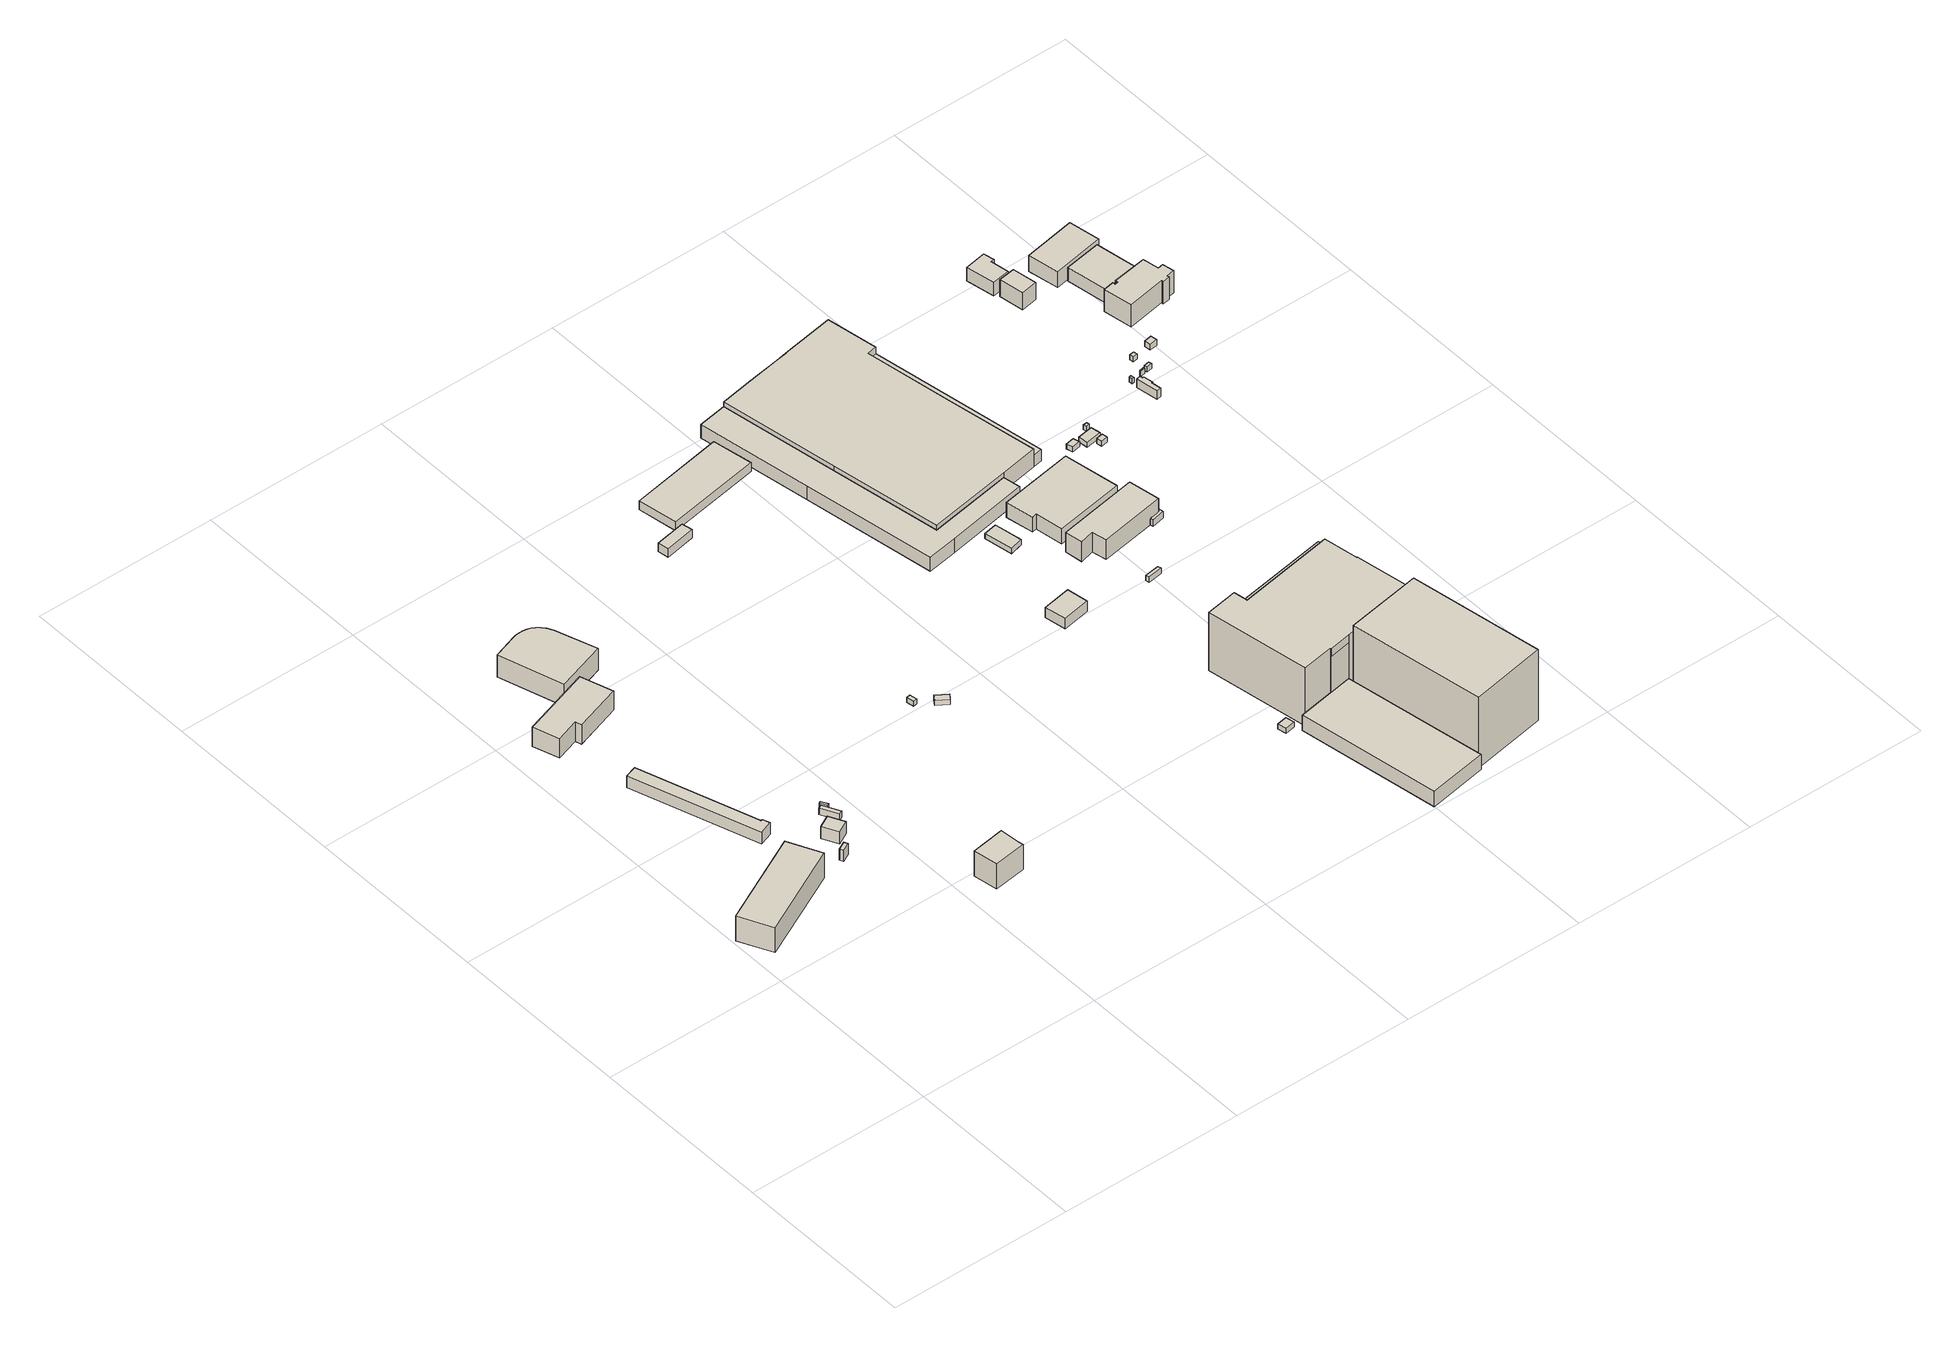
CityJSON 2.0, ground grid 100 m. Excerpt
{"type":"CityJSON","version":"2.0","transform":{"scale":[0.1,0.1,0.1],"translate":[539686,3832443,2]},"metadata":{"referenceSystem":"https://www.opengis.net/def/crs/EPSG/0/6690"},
"CityObjects":{
"building1":{"type":"Building","attributes":{"class":"3002","measuredHeight":15.2,"BuildingDetailAttribute.specifiedBuildingCoverageRate":0.6,"BuildingDetailAttribute.surveyYear":2017,"BuildingTsunamiRiskAttribute.description":"1","BuildingTsunamiRiskAttribute.rank":"1","BuildingTsunamiRiskAttribute.depth":0.43,"BuildingHighTideRiskAttribute.description":"1","BuildingHighTideRiskAttribute.rank":"2","BuildingHighTideRiskAttribute.depth":0.968,"BuildingIDAttribute.prefecture":"27","BuildingIDAttribute.city":"27125"},"geometry":[{"type":"Solid","lod":"1","boundaries":[[[[0,1,2,3]],[[2,4,5,3]],[[1,6,4,2]],[[0,7,6,1]],[[3,5,7,0]],[[4,6,7,5]]]]}]},
"building2":{"type":"Building","attributes":{"class":"3003","measuredHeight":7.1,"BuildingDetailAttribute.specifiedBuildingCoverageRate":0.6,"BuildingDetailAttribute.surveyYear":2017,"BuildingHighTideRiskAttribute.description":"1","BuildingHighTideRiskAttribute.rank":"1","BuildingHighTideRiskAttribute.depth":0.041,"BuildingIDAttribute.prefecture":"27","BuildingIDAttribute.city":"27125"},"geometry":[{"type":"Solid","lod":"1","boundaries":[[[[8,9,10,11,12,13]],[[12,14,15,13]],[[11,16,14,12]],[[10,17,16,11]],[[9,18,17,10]],[[8,19,18,9]],[[13,15,19,8]],[[14,16,17,18,19,15]]]]}]},
"building3":{"type":"Building","attributes":{"class":"3001","measuredHeight":6.8,"BuildingDetailAttribute.specifiedBuildingCoverageRate":0.6,"BuildingDetailAttribute.surveyYear":2017,"BuildingTsunamiRiskAttribute.description":"1","BuildingTsunamiRiskAttribute.rank":"1","BuildingTsunamiRiskAttribute.depth":0.11,"BuildingHighTideRiskAttribute.description":"1","BuildingHighTideRiskAttribute.rank":"3","BuildingHighTideRiskAttribute.depth":3.13,"BuildingIDAttribute.prefecture":"27","BuildingIDAttribute.city":"27125"},"geometry":[{"type":"Solid","lod":"1","boundaries":[[[[20,21,22,23]],[[22,24,25,23]],[[21,26,24,22]],[[20,27,26,21]],[[23,25,27,20]],[[24,26,27,25]]]]}]},
"building4":{"type":"Building","attributes":{"class":"3002","measuredHeight":11.8,"BuildingDetailAttribute.specifiedBuildingCoverageRate":0.6,"BuildingDetailAttribute.surveyYear":2017,"BuildingHighTideRiskAttribute.description":"1","BuildingHighTideRiskAttribute.rank":"2","BuildingHighTideRiskAttribute.depth":2.06,"BuildingIDAttribute.prefecture":"27","BuildingIDAttribute.city":"27125"},"geometry":[{"type":"Solid","lod":"1","boundaries":[[[[28,29,30,31,32,33]],[[32,34,35,33]],[[31,36,34,32]],[[30,37,36,31]],[[29,38,37,30]],[[28,39,38,29]],[[33,35,39,28]],[[34,36,37,38,39,35]]]]}]},
"building5":{"type":"Building","attributes":{"class":"3001","measuredHeight":7.2,"BuildingDetailAttribute.specifiedBuildingCoverageRate":0.6,"BuildingDetailAttribute.surveyYear":2017,"BuildingHighTideRiskAttribute.description":"1","BuildingHighTideRiskAttribute.rank":"2","BuildingHighTideRiskAttribute.depth":2.71,"BuildingIDAttribute.prefecture":"27","BuildingIDAttribute.city":"27125"},"geometry":[{"type":"Solid","lod":"1","boundaries":[[[[40,41,42,43]],[[42,44,45,43]],[[41,46,44,42]],[[40,47,46,41]],[[43,45,47,40]],[[44,46,47,45]]]]}]},
"building6":{"type":"Building","attributes":{"class":"3003","measuredHeight":4,"BuildingDetailAttribute.specifiedBuildingCoverageRate":0.6,"BuildingDetailAttribute.surveyYear":2017,"BuildingTsunamiRiskAttribute.description":"1","BuildingTsunamiRiskAttribute.rank":"1","BuildingTsunamiRiskAttribute.depth":0.02,"BuildingHighTideRiskAttribute.description":"1","BuildingHighTideRiskAttribute.rank":"3","BuildingHighTideRiskAttribute.depth":3.02,"BuildingIDAttribute.prefecture":"27","BuildingIDAttribute.city":"27125"},"geometry":[{"type":"Solid","lod":"1","boundaries":[[[[48,49,50,51]],[[50,52,53,51]],[[49,54,52,50]],[[48,55,54,49]],[[51,53,55,48]],[[52,54,55,53]]]]}]},
"building7":{"type":"Building","attributes":{"class":"3003","BuildingDetailAttribute.specifiedBuildingCoverageRate":0.6,"BuildingDetailAttribute.surveyYear":2017,"BuildingTsunamiRiskAttribute.description":"1","BuildingTsunamiRiskAttribute.rank":"1","BuildingTsunamiRiskAttribute.depth":0.13,"BuildingHighTideRiskAttribute.description":"1","BuildingHighTideRiskAttribute.rank":"3","BuildingHighTideRiskAttribute.depth":3.15,"BuildingIDAttribute.prefecture":"27","BuildingIDAttribute.city":"27125"},"geometry":[{"type":"Solid","lod":"1","boundaries":[[[[56,57,58,59]],[[58,60,61,59]],[[57,62,60,58]],[[56,63,62,57]],[[59,61,63,56]],[[60,62,63,61]]]]}]},
"building8":{"type":"Building","attributes":{"計測周辺長":122.21,"1/2500図郭":75,"区名":"住之江区","町丁目名称":"南港東８丁目","街区番号":2,"class":"3002","usage":"441","measuredHeight":13.4,"storeysAboveGround":3,"BuildingDetailAttribute.buildingRoofEdgeArea":965.69,"BuildingDetailAttribute.buildingStructureType":"603","BuildingDetailAttribute.buildingStructureOrgType":"3","BuildingDetailAttribute.detailedUsage":"1520","BuildingDetailAttribute.specifiedBuildingCoverageRate":0.6,"BuildingDetailAttribute.surveyYear":2017,"BuildingTsunamiRiskAttribute.description":"1","BuildingTsunamiRiskAttribute.rank":"1","BuildingTsunamiRiskAttribute.depth":0.31,"BuildingHighTideRiskAttribute.description":"1","BuildingHighTideRiskAttribute.rank":"2","BuildingHighTideRiskAttribute.depth":2.85,"BuildingIDAttribute.prefecture":"27","BuildingIDAttribute.city":"27125"},"geometry":[{"type":"Solid","lod":"1","boundaries":[[[[64,65,66,67,68,69,70,71,72,73,74,75,76]],[[75,77,78,76]],[[74,79,77,75]],[[73,80,79,74]],[[72,81,80,73]],[[71,82,81,72]],[[70,83,82,71]],[[69,84,83,70]],[[68,85,84,69]],[[67,86,85,68]],[[66,87,86,67]],[[65,88,87,66]],[[64,89,88,65]],[[76,78,89,64]],[[77,79,80,81,82,83,84,85,86,87,88,89,78]]]]}]},
"building9":{"type":"Building","attributes":{"class":"3003","measuredHeight":15.3,"BuildingDetailAttribute.specifiedBuildingCoverageRate":0.6,"BuildingDetailAttribute.surveyYear":2017,"BuildingHighTideRiskAttribute.description":"1","BuildingHighTideRiskAttribute.rank":"2","BuildingHighTideRiskAttribute.depth":2.6,"BuildingIDAttribute.prefecture":"27","BuildingIDAttribute.city":"27125"},"geometry":[{"type":"Solid","lod":"1","boundaries":[[[[90,91,92,93,94]],[[93,95,96,94]],[[92,97,95,93]],[[91,98,97,92]],[[90,99,98,91]],[[94,96,99,90]],[[95,97,98,99,96]]]]}]},
"building10":{"type":"Building","attributes":{"class":"3001","measuredHeight":3.2,"BuildingDetailAttribute.specifiedBuildingCoverageRate":0.6,"BuildingDetailAttribute.surveyYear":2017,"BuildingHighTideRiskAttribute.description":"1","BuildingHighTideRiskAttribute.rank":"2","BuildingHighTideRiskAttribute.depth":2.79,"BuildingIDAttribute.prefecture":"27","BuildingIDAttribute.city":"27125"},"geometry":[{"type":"Solid","lod":"1","boundaries":[[[[100,101,102,103,104,105]],[[104,106,107,105]],[[103,108,106,104]],[[102,109,108,103]],[[101,110,109,102]],[[100,111,110,101]],[[105,107,111,100]],[[106,108,109,110,111,107]]]]}]},
"building11":{"type":"Building","attributes":{"class":"3001","BuildingDetailAttribute.specifiedBuildingCoverageRate":0.6,"BuildingDetailAttribute.surveyYear":2017,"BuildingTsunamiRiskAttribute.description":"1","BuildingTsunamiRiskAttribute.rank":"1","BuildingTsunamiRiskAttribute.depth":0.47,"BuildingHighTideRiskAttribute.description":"1","BuildingHighTideRiskAttribute.rank":"3","BuildingHighTideRiskAttribute.depth":3.49,"BuildingIDAttribute.prefecture":"27","BuildingIDAttribute.city":"27125"},"geometry":[{"type":"Solid","lod":"1","boundaries":[[[[112,113,114,115]],[[114,116,117,115]],[[113,118,116,114]],[[112,119,118,113]],[[115,117,119,112]],[[116,118,119,117]]]]}]},
"building12":{"type":"Building","attributes":{"class":"3001","BuildingDetailAttribute.specifiedBuildingCoverageRate":0.6,"BuildingDetailAttribute.surveyYear":2017,"BuildingTsunamiRiskAttribute.description":"1","BuildingTsunamiRiskAttribute.rank":"1","BuildingTsunamiRiskAttribute.depth":0.38,"BuildingHighTideRiskAttribute.description":"1","BuildingHighTideRiskAttribute.rank":"3","BuildingHighTideRiskAttribute.depth":3.39,"BuildingIDAttribute.prefecture":"27","BuildingIDAttribute.city":"27125"},"geometry":[{"type":"Solid","lod":"1","boundaries":[[[[120,121,122,123]],[[122,124,125,123]],[[121,126,124,122]],[[120,127,126,121]],[[123,125,127,120]],[[124,126,127,125]]]]}]},
"building13":{"type":"Building","attributes":{"計測周辺長":45.42,"1/2500図郭":75,"区名":"住之江区","町丁目名称":"南港東７丁目","街区番号":1,"class":"3003","usage":"431","measuredHeight":5.1,"storeysAboveGround":1,"BuildingDetailAttribute.buildingRoofEdgeArea":99.81,"BuildingDetailAttribute.buildingStructureType":"610","BuildingDetailAttribute.buildingStructureOrgType":"2","BuildingDetailAttribute.detailedUsage":"1720","BuildingDetailAttribute.specifiedBuildingCoverageRate":0.6,"BuildingDetailAttribute.surveyYear":2017,"BuildingTsunamiRiskAttribute.description":"1","BuildingTsunamiRiskAttribute.rank":"1","BuildingTsunamiRiskAttribute.depth":0.28,"BuildingHighTideRiskAttribute.description":"1","BuildingHighTideRiskAttribute.rank":"3","BuildingHighTideRiskAttribute.depth":3.31,"BuildingIDAttribute.prefecture":"27","BuildingIDAttribute.city":"27125"},"geometry":[{"type":"Solid","lod":"1","boundaries":[[[[128,129,130,131]],[[130,132,133,131]],[[129,134,132,130]],[[128,135,134,129]],[[131,133,135,128]],[[132,134,135,133]]]]}]},
"building14":{"type":"Building","attributes":{"計測周辺長":147.39,"1/2500図郭":75,"区名":"住之江区","町丁目名称":"南港東７丁目","街区番号":1,"class":"3002","usage":"452","measuredHeight":5.4,"storeysAboveGround":1,"BuildingDetailAttribute.buildingRoofEdgeArea":1130.74,"BuildingDetailAttribute.buildingStructureType":"610","BuildingDetailAttribute.buildingStructureOrgType":"2","BuildingDetailAttribute.detailedUsage":"1610","BuildingDetailAttribute.specifiedBuildingCoverageRate":0.6,"BuildingDetailAttribute.surveyYear":2017,"BuildingTsunamiRiskAttribute.description":"1","BuildingTsunamiRiskAttribute.rank":"1","BuildingTsunamiRiskAttribute.depth":0.12,"BuildingHighTideRiskAttribute.description":"1","BuildingHighTideRiskAttribute.rank":"3","BuildingHighTideRiskAttribute.depth":3.14,"BuildingIDAttribute.prefecture":"27","BuildingIDAttribute.city":"27125"},"geometry":[{"type":"Solid","lod":"1","boundaries":[[[[136,137,138,139]],[[138,140,141,139]],[[137,142,140,138]],[[136,143,142,137]],[[139,141,143,136]],[[140,142,143,141]]]]}]},
"building15":{"type":"Building","attributes":{"class":"3001","BuildingDetailAttribute.specifiedBuildingCoverageRate":0.6,"BuildingDetailAttribute.surveyYear":2017,"BuildingTsunamiRiskAttribute.description":"1","BuildingTsunamiRiskAttribute.rank":"2","BuildingTsunamiRiskAttribute.depth":0.69,"BuildingHighTideRiskAttribute.description":"1","BuildingHighTideRiskAttribute.rank":"3","BuildingHighTideRiskAttribute.depth":3.62,"BuildingIDAttribute.prefecture":"27","BuildingIDAttribute.city":"27125"},"geometry":[{"type":"Solid","lod":"1","boundaries":[[[[144,145,146,147]],[[146,148,149,147]],[[145,150,148,146]],[[144,151,150,145]],[[147,149,151,144]],[[148,150,151,149]]]]}]},
"building16":{"type":"Building","attributes":{"計測周辺長":53.97,"1/2500図郭":75,"区名":"住之江区","町丁目名称":"南港東７丁目","街区番号":1,"class":"3001","usage":"401","measuredHeight":6.3,"storeysAboveGround":2,"BuildingDetailAttribute.buildingRoofEdgeArea":178.62,"BuildingDetailAttribute.buildingStructureType":"610","BuildingDetailAttribute.buildingStructureOrgType":"2","BuildingDetailAttribute.detailedUsage":"1310","BuildingDetailAttribute.specifiedBuildingCoverageRate":0.6,"BuildingDetailAttribute.surveyYear":2017,"BuildingTsunamiRiskAttribute.description":"1","BuildingTsunamiRiskAttribute.rank":"2","BuildingTsunamiRiskAttribute.depth":0.64,"BuildingHighTideRiskAttribute.description":"1","BuildingHighTideRiskAttribute.rank":"3","BuildingHighTideRiskAttribute.depth":3.64,"BuildingIDAttribute.prefecture":"27","BuildingIDAttribute.city":"27125"},"geometry":[{"type":"Solid","lod":"1","boundaries":[[[[152,153,154,155]],[[154,156,157,155]],[[153,158,156,154]],[[152,159,158,153]],[[155,157,159,152]],[[156,158,159,157]]]]}]},
"building17":{"type":"Building","attributes":{"計測周辺長":221.08,"1/2500図郭":75,"区名":"住之江区","町丁目名称":"南港東７丁目","街区番号":2,"class":"3003","usage":"431","measuredHeight":9.2,"storeysAboveGround":2,"BuildingDetailAttribute.buildingRoofEdgeArea":2529.53,"BuildingDetailAttribute.buildingStructureType":"610","BuildingDetailAttribute.buildingStructureOrgType":"2","BuildingDetailAttribute.detailedUsage":"1720","BuildingDetailAttribute.specifiedBuildingCoverageRate":0.6,"BuildingDetailAttribute.surveyYear":2017,"BuildingTsunamiRiskAttribute.description":"1","BuildingTsunamiRiskAttribute.rank":"2","BuildingTsunamiRiskAttribute.depth":0.89,"BuildingHighTideRiskAttribute.description":"1","BuildingHighTideRiskAttribute.rank":"3","BuildingHighTideRiskAttribute.depth":3.76,"BuildingIDAttribute.prefecture":"27","BuildingIDAttribute.city":"27125"},"geometry":[{"type":"Solid","lod":"1","boundaries":[[[[160,161,162,163,164,165,166,167]],[[166,168,169,167]],[[165,170,168,166]],[[164,171,170,165]],[[163,172,171,164]],[[162,173,172,163]],[[161,174,173,162]],[[160,175,174,161]],[[167,169,175,160]],[[168,170,171,172,173,174,175,169]]]]}]},
"building18":{"type":"Building","attributes":{"class":"3003","measuredHeight":30.5,"BuildingDetailAttribute.specifiedBuildingCoverageRate":0.6,"BuildingDetailAttribute.surveyYear":2017,"BuildingTsunamiRiskAttribute.description":"1","BuildingTsunamiRiskAttribute.rank":"2","BuildingTsunamiRiskAttribute.depth":0.58,"BuildingHighTideRiskAttribute.description":"1","BuildingHighTideRiskAttribute.rank":"3","BuildingHighTideRiskAttribute.depth":3.49,"BuildingIDAttribute.prefecture":"27","BuildingIDAttribute.city":"27125"},"geometry":[{"type":"MultiSurface","lod":"1","boundaries":[[[176,177,178,179]]]}]},
"building19":{"type":"Building","attributes":{"計測周辺長":45.72,"1/2500図郭":75,"区名":"住之江区","町丁目名称":"南港東７丁目","街区番号":1,"class":"3001","usage":"421","measuredHeight":3.2,"storeysAboveGround":1,"BuildingDetailAttribute.buildingRoofEdgeArea":114.31,"BuildingDetailAttribute.buildingStructureType":"610","BuildingDetailAttribute.buildingStructureOrgType":"2","BuildingDetailAttribute.detailedUsage":"1810","BuildingDetailAttribute.specifiedBuildingCoverageRate":0.6,"BuildingDetailAttribute.surveyYear":2017,"BuildingTsunamiRiskAttribute.description":"1","BuildingTsunamiRiskAttribute.rank":"2","BuildingTsunamiRiskAttribute.depth":0.71,"BuildingHighTideRiskAttribute.description":"1","BuildingHighTideRiskAttribute.rank":"3","BuildingHighTideRiskAttribute.depth":3.7,"BuildingIDAttribute.prefecture":"27","BuildingIDAttribute.city":"27125"},"geometry":[{"type":"Solid","lod":"1","boundaries":[[[[180,181,182,183]],[[182,184,185,183]],[[181,186,184,182]],[[180,187,186,181]],[[183,185,187,180]],[[184,186,187,185]]]]}]},
"building20":{"type":"Building","attributes":{"計測周辺長":395.89,"1/2500図郭":75,"区名":"住之江区","町丁目名称":"南港東７丁目","街区番号":1,"class":"3003","usage":"431","measuredHeight":8.3,"storeysAboveGround":2,"BuildingDetailAttribute.buildingRoofEdgeArea":2580.25,"BuildingDetailAttribute.buildingStructureType":"610","BuildingDetailAttribute.buildingStructureOrgType":"2","BuildingDetailAttribute.detailedUsage":"1720","BuildingDetailAttribute.specifiedBuildingCoverageRate":0.6,"BuildingDetailAttribute.surveyYear":2017,"BuildingTsunamiRiskAttribute.description":"1","BuildingTsunamiRiskAttribute.rank":"2","BuildingTsunamiRiskAttribute.depth":0.78,"BuildingHighTideRiskAttribute.description":"1","BuildingHighTideRiskAttribute.rank":"3","BuildingHighTideRiskAttribute.depth":3.78,"BuildingIDAttribute.prefecture":"27","BuildingIDAttribute.city":"27125"},"geometry":[{"type":"Solid","lod":"1","boundaries":[[[[188,189,190,191,192,193,194,195,196]],[[195,197,198,196]],[[194,199,197,195]],[[193,200,199,194]],[[192,201,200,193]],[[191,202,201,192]],[[190,203,202,191]],[[189,204,203,190]],[[188,205,204,189]],[[196,198,205,188]],[[197,199,200,201,202,203,204,205,198]]]]}]},
"building21":{"type":"Building","attributes":{"計測周辺長":258.18,"1/2500図郭":75,"区名":"住之江区","町丁目名称":"南港東７丁目","街区番号":2,"class":"3002","usage":"431","measuredHeight":35.5,"storeysAboveGround":6,"BuildingDetailAttribute.buildingRoofEdgeArea":3678.04,"BuildingDetailAttribute.buildingStructureType":"603","BuildingDetailAttribute.buildingStructureOrgType":"3","BuildingDetailAttribute.detailedUsage":"1720","BuildingDetailAttribute.specifiedBuildingCoverageRate":0.6,"BuildingDetailAttribute.surveyYear":2017,"BuildingTsunamiRiskAttribute.description":"1","BuildingTsunamiRiskAttribute.rank":"2","BuildingTsunamiRiskAttribute.depth":0.98,"BuildingHighTideRiskAttribute.description":"1","BuildingHighTideRiskAttribute.rank":"3","BuildingHighTideRiskAttribute.depth":3.92,"BuildingIDAttribute.prefecture":"27","BuildingIDAttribute.city":"27125"},"geometry":[{"type":"Solid","lod":"1","boundaries":[[[[206,207,208,209,210,211,212,213,214,215,216,217,218]],[[217,219,220,218]],[[216,221,219,217]],[[215,222,221,216]],[[214,223,222,215]],[[213,224,223,214]],[[212,225,224,213]],[[211,226,225,212]],[[210,227,226,211]],[[209,228,227,210]],[[208,229,228,209]],[[207,230,229,208]],[[206,231,230,207]],[[218,220,231,206]],[[219,221,222,223,224,225,226,227,228,229,230,231,220]]]]}]},
"building22":{"type":"Building","attributes":{"計測周辺長":230.7,"1/2500図郭":75,"区名":"住之江区","町丁目名称":"南港東７丁目","街区番号":2,"class":"3002","usage":"431","measuredHeight":43,"storeysAboveGround":6,"BuildingDetailAttribute.buildingRoofEdgeArea":3065.72,"BuildingDetailAttribute.buildingStructureType":"603","BuildingDetailAttribute.buildingStructureOrgType":"3","BuildingDetailAttribute.detailedUsage":"1720","BuildingDetailAttribute.specifiedBuildingCoverageRate":0.6,"BuildingDetailAttribute.surveyYear":2017,"BuildingTsunamiRiskAttribute.description":"1","BuildingTsunamiRiskAttribute.rank":"2","BuildingTsunamiRiskAttribute.depth":0.98,"BuildingHighTideRiskAttribute.description":"1","BuildingHighTideRiskAttribute.rank":"3","BuildingHighTideRiskAttribute.depth":3.8,"BuildingIDAttribute.prefecture":"27","BuildingIDAttribute.city":"27125"},"geometry":[{"type":"Solid","lod":"1","boundaries":[[[[232,233,234,235]],[[234,236,237,235]],[[233,238,236,234]],[[232,239,238,233]],[[235,237,239,232]],[[236,238,239,237]]]]}]},
"building23":{"type":"Building","attributes":{"class":"3003","measuredHeight":3.3,"BuildingDetailAttribute.specifiedBuildingCoverageRate":0.6,"BuildingDetailAttribute.surveyYear":2017,"BuildingTsunamiRiskAttribute.description":"1","BuildingTsunamiRiskAttribute.rank":"2","BuildingTsunamiRiskAttribute.depth":0.89,"BuildingHighTideRiskAttribute.description":"1","BuildingHighTideRiskAttribute.rank":"3","BuildingHighTideRiskAttribute.depth":3.87,"BuildingIDAttribute.prefecture":"27","BuildingIDAttribute.city":"27125"},"geometry":[{"type":"Solid","lod":"1","boundaries":[[[[240,241,242,243]],[[242,244,245,243]],[[241,246,244,242]],[[240,247,246,241]],[[243,245,247,240]],[[244,246,247,245]]]]}]},
"building24":{"type":"Building","attributes":{"class":"3002","measuredHeight":33.2,"BuildingDetailAttribute.specifiedBuildingCoverageRate":0.6,"BuildingDetailAttribute.surveyYear":2017,"BuildingTsunamiRiskAttribute.description":"1","BuildingTsunamiRiskAttribute.rank":"2","BuildingTsunamiRiskAttribute.depth":0.75,"BuildingHighTideRiskAttribute.description":"1","BuildingHighTideRiskAttribute.rank":"3","BuildingHighTideRiskAttribute.depth":3.66,"BuildingIDAttribute.prefecture":"27","BuildingIDAttribute.city":"27125"},"geometry":[{"type":"Solid","lod":"1","boundaries":[[[[217,216,248,218]],[[248,249,250,218]],[[216,251,249,248]],[[217,252,251,216]],[[218,250,252,217]],[[249,251,252,250]]]]}]},
"building25":{"type":"Building","attributes":{"計測周辺長":396.88,"1/2500図郭":75,"区名":"住之江区","町丁目名称":"南港東７丁目","街区番号":1,"class":"3001","usage":"431","measuredHeight":11,"storeysAboveGround":3,"BuildingDetailAttribute.buildingRoofEdgeArea":8604.28,"BuildingDetailAttribute.buildingStructureType":"610","BuildingDetailAttribute.buildingStructureOrgType":"2","BuildingDetailAttribute.detailedUsage":"1720","BuildingDetailAttribute.specifiedBuildingCoverageRate":0.6,"BuildingDetailAttribute.surveyYear":2017,"BuildingTsunamiRiskAttribute.description":"1","BuildingTsunamiRiskAttribute.rank":"2","BuildingTsunamiRiskAttribute.depth":0.67,"BuildingHighTideRiskAttribute.description":"1","BuildingHighTideRiskAttribute.rank":"3","BuildingHighTideRiskAttribute.depth":3.72,"BuildingIDAttribute.prefecture":"27","BuildingIDAttribute.city":"27125"},"geometry":[{"type":"Solid","lod":"1","boundaries":[[[[253,254,255,256,257,258,259,260,261,262,263,264,265]],[[264,266,267,265]],[[263,268,266,264]],[[262,269,268,263]],[[261,270,269,262]],[[260,271,270,261]],[[259,272,271,260]],[[258,273,272,259]],[[257,274,273,258]],[[256,275,274,257]],[[255,276,275,256]],[[254,277,276,255]],[[253,278,277,254]],[[265,267,278,253]],[[266,268,269,270,271,272,273,274,275,276,277,278,267]]]]}]},
"building26":{"type":"Building","attributes":{"name":"大阪税関南港出張所","計測周辺長":123.46,"1/2500図郭":75,"区名":"住之江区","町丁目名称":"南港東７丁目","街区番号":1,"class":"3002","usage":"421","measuredHeight":12,"storeysAboveGround":3,"BuildingDetailAttribute.buildingRoofEdgeArea":699.94,"BuildingDetailAttribute.buildingStructureType":"610","BuildingDetailAttribute.buildingStructureOrgType":"2","BuildingDetailAttribute.detailedUsage":"1810","BuildingDetailAttribute.specifiedBuildingCoverageRate":0.6,"BuildingDetailAttribute.surveyYear":2017,"BuildingTsunamiRiskAttribute.description":"1","BuildingTsunamiRiskAttribute.rank":"1","BuildingTsunamiRiskAttribute.depth":0.06,"BuildingHighTideRiskAttribute.description":"1","BuildingHighTideRiskAttribute.rank":"3","BuildingHighTideRiskAttribute.depth":3.05,"BuildingIDAttribute.prefecture":"27","BuildingIDAttribute.city":"27125"},"geometry":[{"type":"Solid","lod":"1","boundaries":[[[[279,280,281,282,283,284]],[[283,285,286,284]],[[282,287,285,283]],[[281,288,287,282]],[[280,289,288,281]],[[279,290,289,280]],[[284,286,290,279]],[[285,287,288,289,290,286]]]]}]},
"building27":{"type":"Building","attributes":{"計測周辺長":142.5,"1/2500図郭":75,"区名":"住之江区","町丁目名称":"南港東７丁目","街区番号":1,"class":"3001","usage":"421","measuredHeight":9.2,"storeysAboveGround":2,"BuildingDetailAttribute.buildingRoofEdgeArea":1200.66,"BuildingDetailAttribute.buildingStructureType":"610","BuildingDetailAttribute.buildingStructureOrgType":"2","BuildingDetailAttribute.detailedUsage":"1810","BuildingDetailAttribute.specifiedBuildingCoverageRate":0.6,"BuildingDetailAttribute.surveyYear":2017,"BuildingTsunamiRiskAttribute.description":"1","BuildingTsunamiRiskAttribute.rank":"1","BuildingTsunamiRiskAttribute.depth":0.41,"BuildingHighTideRiskAttribute.description":"1","BuildingHighTideRiskAttribute.rank":"3","BuildingHighTideRiskAttribute.depth":3.46,"BuildingIDAttribute.prefecture":"27","BuildingIDAttribute.city":"27125"},"geometry":[{"type":"Solid","lod":"1","boundaries":[[[[291,292,293,294,295,296]],[[295,297,298,296]],[[294,299,297,295]],[[293,300,299,294]],[[292,301,300,293]],[[291,302,301,292]],[[296,298,302,291]],[[297,299,300,301,302,298]]]]}]},
"building28":{"type":"Building","attributes":{"class":"3003","measuredHeight":9.7,"BuildingDetailAttribute.specifiedBuildingCoverageRate":0.6,"BuildingDetailAttribute.surveyYear":2017,"BuildingHighTideRiskAttribute.description":"1","BuildingHighTideRiskAttribute.rank":"2","BuildingHighTideRiskAttribute.depth":2.8,"BuildingIDAttribute.prefecture":"27","BuildingIDAttribute.city":"27125"},"geometry":[{"type":"Solid","lod":"1","boundaries":[[[[303,304,305]],[[304,268,269,305]],[[303,266,268,304]],[[305,269,266,303]],[[268,266,269]]]]}]},
"building29":{"type":"Building","attributes":{"計測周辺長":34.24,"1/2500図郭":75,"区名":"住之江区","町丁目名称":"南港東７丁目","街区番号":1,"class":"3003","usage":"421","measuredHeight":3.9,"storeysAboveGround":1,"BuildingDetailAttribute.buildingRoofEdgeArea":24.53,"BuildingDetailAttribute.buildingStructureType":"610","BuildingDetailAttribute.buildingStructureOrgType":"2","BuildingDetailAttribute.detailedUsage":"1810","BuildingDetailAttribute.specifiedBuildingCoverageRate":0.6,"BuildingDetailAttribute.surveyYear":2017,"BuildingTsunamiRiskAttribute.description":"1","BuildingTsunamiRiskAttribute.rank":"1","BuildingTsunamiRiskAttribute.depth":0.29,"BuildingHighTideRiskAttribute.description":"1","BuildingHighTideRiskAttribute.rank":"3","BuildingHighTideRiskAttribute.depth":3.25,"BuildingIDAttribute.prefecture":"27","BuildingIDAttribute.city":"27125"},"geometry":[{"type":"Solid","lod":"1","boundaries":[[[[306,307,308,309,310,311]],[[310,312,313,311]],[[309,314,312,310]],[[308,315,314,309]],[[307,316,315,308]],[[306,317,316,307]],[[311,313,317,306]],[[312,314,315,316,317,313]]]]}]},
"building30":{"type":"Building","attributes":{"計測周辺長":206.78,"1/2500図郭":75,"区名":"住之江区","町丁目名称":"南港東７丁目","街区番号":1,"class":"3003","usage":"431","measuredHeight":6.8,"storeysAboveGround":1,"BuildingDetailAttribute.buildingRoofEdgeArea":527.34,"BuildingDetailAttribute.buildingStructureType":"610","BuildingDetailAttribute.buildingStructureOrgType":"2","BuildingDetailAttribute.detailedUsage":"1720","BuildingDetailAttribute.specifiedBuildingCoverageRate":0.6,"BuildingDetailAttribute.surveyYear":2017,"BuildingTsunamiRiskAttribute.description":"1","BuildingTsunamiRiskAttribute.rank":"2","BuildingTsunamiRiskAttribute.depth":0.78,"BuildingHighTideRiskAttribute.description":"1","BuildingHighTideRiskAttribute.rank":"3","BuildingHighTideRiskAttribute.depth":3.73,"BuildingIDAttribute.prefecture":"27","BuildingIDAttribute.city":"27125"},"geometry":[{"type":"Solid","lod":"1","boundaries":[[[[318,319,320,321,322,323]],[[322,324,325,323]],[[321,326,324,322]],[[320,327,326,321]],[[319,328,327,320]],[[318,329,328,319]],[[323,325,329,318]],[[324,326,327,328,329,325]]]]}]},
"building31":{"type":"Building","attributes":{"class":"3001","BuildingDetailAttribute.specifiedBuildingCoverageRate":0.6,"BuildingDetailAttribute.surveyYear":2017,"BuildingTsunamiRiskAttribute.description":"1","BuildingTsunamiRiskAttribute.rank":"2","BuildingTsunamiRiskAttribute.depth":1.48,"BuildingHighTideRiskAttribute.description":"1","BuildingHighTideRiskAttribute.rank":"3","BuildingHighTideRiskAttribute.depth":4.42,"BuildingIDAttribute.prefecture":"27","BuildingIDAttribute.city":"27125"},"geometry":[{"type":"Solid","lod":"1","boundaries":[[[[330,331,332,333]],[[332,334,335,333]],[[331,336,334,332]],[[330,337,336,331]],[[333,335,337,330]],[[334,336,337,335]]]]}]},
"building32":{"type":"Building","attributes":{"class":"3001","BuildingDetailAttribute.specifiedBuildingCoverageRate":0.6,"BuildingDetailAttribute.surveyYear":2017,"BuildingTsunamiRiskAttribute.description":"1","BuildingTsunamiRiskAttribute.rank":"2","BuildingTsunamiRiskAttribute.depth":1.32,"BuildingHighTideRiskAttribute.description":"1","BuildingHighTideRiskAttribute.rank":"3","BuildingHighTideRiskAttribute.depth":4.25,"BuildingIDAttribute.prefecture":"27","BuildingIDAttribute.city":"27125"},"geometry":[{"type":"Solid","lod":"1","boundaries":[[[[338,339,340,341]],[[340,342,343,341]],[[339,344,342,340]],[[338,345,344,339]],[[341,343,345,338]],[[342,344,345,343]]]]}]},
"building33":{"type":"Building","attributes":{"計測周辺長":16.78,"1/2500図郭":75,"区名":"住之江区","町丁目名称":"南港東７丁目","街区番号":1,"class":"3001","usage":"431","storeysAboveGround":1,"BuildingDetailAttribute.buildingRoofEdgeArea":17.19,"BuildingDetailAttribute.buildingStructureType":"610","BuildingDetailAttribute.buildingStructureOrgType":"2","BuildingDetailAttribute.detailedUsage":"1720","BuildingDetailAttribute.specifiedBuildingCoverageRate":0.6,"BuildingDetailAttribute.surveyYear":2017,"BuildingTsunamiRiskAttribute.description":"1","BuildingTsunamiRiskAttribute.rank":"2","BuildingTsunamiRiskAttribute.depth":0.88,"BuildingHighTideRiskAttribute.description":"1","BuildingHighTideRiskAttribute.rank":"3","BuildingHighTideRiskAttribute.depth":3.85,"BuildingIDAttribute.prefecture":"27","BuildingIDAttribute.city":"27125"},"geometry":[{"type":"Solid","lod":"1","boundaries":[[[[346,347,348,349]],[[348,350,351,349]],[[347,352,350,348]],[[346,353,352,347]],[[349,351,353,346]],[[350,352,353,351]]]]}]},
"building34":{"type":"Building","attributes":{"計測周辺長":27.79,"1/2500図郭":75,"区名":"住之江区","町丁目名称":"南港東７丁目","街区番号":1,"class":"3001","usage":"431","storeysAboveGround":1,"BuildingDetailAttribute.buildingRoofEdgeArea":45.56,"BuildingDetailAttribute.buildingStructureType":"610","BuildingDetailAttribute.buildingStructureOrgType":"2","BuildingDetailAttribute.detailedUsage":"1720","BuildingDetailAttribute.specifiedBuildingCoverageRate":0.6,"BuildingDetailAttribute.surveyYear":2017,"BuildingTsunamiRiskAttribute.description":"1","BuildingTsunamiRiskAttribute.rank":"2","BuildingTsunamiRiskAttribute.depth":0.95,"BuildingHighTideRiskAttribute.description":"1","BuildingHighTideRiskAttribute.rank":"3","BuildingHighTideRiskAttribute.depth":3.91,"BuildingIDAttribute.prefecture":"27","BuildingIDAttribute.city":"27125"},"geometry":[{"type":"Solid","lod":"1","boundaries":[[[[354,355,356,357]],[[356,358,359,357]],[[355,360,358,356]],[[354,361,360,355]],[[357,359,361,354]],[[358,360,361,359]]]]}]},
"building35":{"type":"Building","attributes":{"計測周辺長":13.65,"1/2500図郭":75,"区名":"住之江区","町丁目名称":"南港東７丁目","街区番号":1,"class":"3001","usage":"421","measuredHeight":3.1,"storeysAboveGround":1,"BuildingDetailAttribute.buildingRoofEdgeArea":11.5,"BuildingDetailAttribute.buildingStructureType":"610","BuildingDetailAttribute.buildingStructureOrgType":"2","BuildingDetailAttribute.detailedUsage":"1810","BuildingDetailAttribute.specifiedBuildingCoverageRate":0.6,"BuildingDetailAttribute.surveyYear":2017,"BuildingTsunamiRiskAttribute.description":"1","BuildingTsunamiRiskAttribute.rank":"2","BuildingTsunamiRiskAttribute.depth":1.02,"BuildingHighTideRiskAttribute.description":"1","BuildingHighTideRiskAttribute.rank":"3","BuildingHighTideRiskAttribute.depth":3.98,"BuildingIDAttribute.prefecture":"27","BuildingIDAttribute.city":"27125"},"geometry":[{"type":"Solid","lod":"1","boundaries":[[[[362,363,364,365]],[[364,366,367,365]],[[363,368,366,364]],[[362,369,368,363]],[[365,367,369,362]],[[366,368,369,367]]]]}]},
"building36":{"type":"Building","attributes":{"class":"3001","BuildingDetailAttribute.specifiedBuildingCoverageRate":0.6,"BuildingDetailAttribute.surveyYear":2017,"BuildingTsunamiRiskAttribute.description":"1","BuildingTsunamiRiskAttribute.rank":"2","BuildingTsunamiRiskAttribute.depth":0.97,"BuildingHighTideRiskAttribute.description":"1","BuildingHighTideRiskAttribute.rank":"3","BuildingHighTideRiskAttribute.depth":3.94,"BuildingIDAttribute.prefecture":"27","BuildingIDAttribute.city":"27125"},"geometry":[{"type":"Solid","lod":"1","boundaries":[[[[370,371,372,373]],[[372,374,375,373]],[[371,376,374,372]],[[370,377,376,371]],[[373,375,377,370]],[[374,376,377,375]]]]}]},
"building37":{"type":"Building","attributes":{"class":"3001","measuredHeight":5.2,"BuildingDetailAttribute.specifiedBuildingCoverageRate":0.6,"BuildingDetailAttribute.surveyYear":2017,"BuildingTsunamiRiskAttribute.description":"1","BuildingTsunamiRiskAttribute.rank":"2","BuildingTsunamiRiskAttribute.depth":0.76,"BuildingHighTideRiskAttribute.description":"1","BuildingHighTideRiskAttribute.rank":"3","BuildingHighTideRiskAttribute.depth":3.73,"BuildingIDAttribute.prefecture":"27","BuildingIDAttribute.city":"27125"},"geometry":[{"type":"Solid","lod":"1","boundaries":[[[[378,379,380,381,382,383,384,385]],[[384,386,387,385]],[[383,388,386,384]],[[382,389,388,383]],[[381,390,389,382]],[[380,391,390,381]],[[379,392,391,380]],[[378,393,392,379]],[[385,387,393,378]],[[386,388,389,390,391,392,393,387]]]]}]},
"building38":{"type":"Building","attributes":{"class":"3001","measuredHeight":3.1,"BuildingDetailAttribute.specifiedBuildingCoverageRate":0.6,"BuildingDetailAttribute.surveyYear":2017,"BuildingTsunamiRiskAttribute.description":"1","BuildingTsunamiRiskAttribute.rank":"2","BuildingTsunamiRiskAttribute.depth":0.54,"BuildingHighTideRiskAttribute.description":"1","BuildingHighTideRiskAttribute.rank":"3","BuildingHighTideRiskAttribute.depth":3.51,"BuildingIDAttribute.prefecture":"27","BuildingIDAttribute.city":"27125"},"geometry":[{"type":"Solid","lod":"1","boundaries":[[[[394,395,396,397]],[[396,398,399,397]],[[395,400,398,396]],[[394,401,400,395]],[[397,399,401,394]],[[398,400,401,399]]]]}]},
"building39":{"type":"Building","attributes":{"class":"3001","BuildingDetailAttribute.specifiedBuildingCoverageRate":0.6,"BuildingDetailAttribute.surveyYear":2017,"BuildingTsunamiRiskAttribute.description":"1","BuildingTsunamiRiskAttribute.rank":"2","BuildingTsunamiRiskAttribute.depth":0.54,"BuildingHighTideRiskAttribute.description":"1","BuildingHighTideRiskAttribute.rank":"3","BuildingHighTideRiskAttribute.depth":3.51,"BuildingIDAttribute.prefecture":"27","BuildingIDAttribute.city":"27125"},"geometry":[{"type":"Solid","lod":"1","boundaries":[[[[402,403,404,405]],[[404,406,407,405]],[[403,408,406,404]],[[402,409,408,403]],[[405,407,409,402]],[[406,408,409,407]]]]}]},
"building40":{"type":"Building","attributes":{"class":"3001","BuildingDetailAttribute.specifiedBuildingCoverageRate":0.6,"BuildingDetailAttribute.surveyYear":2017,"BuildingTsunamiRiskAttribute.description":"1","BuildingTsunamiRiskAttribute.rank":"1","BuildingTsunamiRiskAttribute.depth":0.28,"BuildingHighTideRiskAttribute.description":"1","BuildingHighTideRiskAttribute.rank":"3","BuildingHighTideRiskAttribute.depth":3.25,"BuildingIDAttribute.prefecture":"27","BuildingIDAttribute.city":"27125"},"geometry":[{"type":"Solid","lod":"1","boundaries":[[[[410,411,412,413]],[[412,414,415,413]],[[411,416,414,412]],[[410,417,416,411]],[[413,415,417,410]],[[414,416,417,415]]]]}]},
"building41":{"type":"Building","attributes":{"class":"3001","BuildingDetailAttribute.specifiedBuildingCoverageRate":0.6,"BuildingDetailAttribute.surveyYear":2017,"BuildingTsunamiRiskAttribute.description":"1","BuildingTsunamiRiskAttribute.rank":"1","BuildingTsunamiRiskAttribute.depth":0.19,"BuildingHighTideRiskAttribute.description":"1","BuildingHighTideRiskAttribute.rank":"3","BuildingHighTideRiskAttribute.depth":3.16,"BuildingIDAttribute.prefecture":"27","BuildingIDAttribute.city":"27125"},"geometry":[{"type":"Solid","lod":"1","boundaries":[[[[418,419,420,421]],[[420,422,423,421]],[[419,424,422,420]],[[418,425,424,419]],[[421,423,425,418]],[[422,424,425,423]]]]}]},
"building42":{"type":"Building","attributes":{"計測周辺長":45.26,"1/2500図郭":75,"区名":"住之江区","町丁目名称":"南港東６丁目","街区番号":2,"class":"3002","usage":"431","measuredHeight":10.3,"storeysAboveGround":2,"BuildingDetailAttribute.buildingRoofEdgeArea":123.13,"BuildingDetailAttribute.buildingStructureType":"603","BuildingDetailAttribute.buildingStructureOrgType":"3","BuildingDetailAttribute.detailedUsage":"1720","BuildingDetailAttribute.specifiedBuildingCoverageRate":0.6,"BuildingDetailAttribute.surveyYear":2017,"BuildingTsunamiRiskAttribute.description":"1","BuildingTsunamiRiskAttribute.rank":"1","BuildingTsunamiRiskAttribute.depth":0.39,"BuildingHighTideRiskAttribute.description":"1","BuildingHighTideRiskAttribute.rank":"3","BuildingHighTideRiskAttribute.depth":3.37,"BuildingIDAttribute.prefecture":"27","BuildingIDAttribute.city":"27125"},"geometry":[{"type":"Solid","lod":"1","boundaries":[[[[426,427,428,429]],[[428,430,431,429]],[[427,432,430,428]],[[426,433,432,427]],[[429,431,433,426]],[[430,432,433,431]]]]}]},
"building43":{"type":"Building","attributes":{"計測周辺長":55.73,"1/2500図郭":75,"区名":"住之江区","町丁目名称":"南港東６丁目","街区番号":2,"class":"3002","usage":"431","measuredHeight":8.1,"storeysAboveGround":2,"BuildingDetailAttribute.buildingRoofEdgeArea":172,"BuildingDetailAttribute.buildingStructureType":"603","BuildingDetailAttribute.buildingStructureOrgType":"3","BuildingDetailAttribute.detailedUsage":"1720","BuildingDetailAttribute.specifiedBuildingCoverageRate":0.6,"BuildingDetailAttribute.surveyYear":2017,"BuildingTsunamiRiskAttribute.description":"1","BuildingTsunamiRiskAttribute.rank":"2","BuildingTsunamiRiskAttribute.depth":0.54,"BuildingHighTideRiskAttribute.description":"1","BuildingHighTideRiskAttribute.rank":"3","BuildingHighTideRiskAttribute.depth":3.52,"BuildingIDAttribute.prefecture":"27","BuildingIDAttribute.city":"27125"},"geometry":[{"type":"Solid","lod":"1","boundaries":[[[[434,435,436,437,438,439]],[[438,440,441,439]],[[437,442,440,438]],[[436,443,442,437]],[[435,444,443,436]],[[434,445,444,435]],[[439,441,445,434]],[[440,442,443,444,445,441]]]]}]},
"building44":{"type":"Building","attributes":{"class":"3001","measuredHeight":3.5,"BuildingDetailAttribute.specifiedBuildingCoverageRate":0.6,"BuildingDetailAttribute.surveyYear":2017,"BuildingHighTideRiskAttribute.description":"1","BuildingHighTideRiskAttribute.rank":"2","BuildingHighTideRiskAttribute.depth":2.95,"BuildingIDAttribute.prefecture":"27","BuildingIDAttribute.city":"27125"},"geometry":[{"type":"Solid","lod":"1","boundaries":[[[[446,447,448,449]],[[448,450,451,449]],[[447,452,450,448]],[[446,453,452,447]],[[449,451,453,446]],[[450,452,453,451]]]]}]},
"building45":{"type":"Building","attributes":{"計測周辺長":88.88,"1/2500図郭":75,"区名":"住之江区","町丁目名称":"南港東６丁目","街区番号":2,"class":"3002","usage":"431","measuredHeight":13.5,"storeysAboveGround":3,"BuildingDetailAttribute.buildingRoofEdgeArea":418.16,"BuildingDetailAttribute.buildingStructureType":"610","BuildingDetailAttribute.buildingStructureOrgType":"2","BuildingDetailAttribute.detailedUsage":"1720","BuildingDetailAttribute.specifiedBuildingCoverageRate":0.6,"BuildingDetailAttribute.surveyYear":2017,"BuildingHighTideRiskAttribute.description":"1","BuildingHighTideRiskAttribute.rank":"2","BuildingHighTideRiskAttribute.depth":2.05,"BuildingIDAttribute.prefecture":"27","BuildingIDAttribute.city":"27125"},"geometry":[{"type":"Solid","lod":"1","boundaries":[[[[454,455,456,457,458,459,460,461,462,463,464,465,466,467]],[[466,468,469,467]],[[465,470,468,466]],[[464,471,470,465]],[[463,472,471,464]],[[462,473,472,463]],[[461,474,473,462]],[[460,475,474,461]],[[459,476,475,460]],[[458,477,476,459]],[[457,478,477,458]],[[456,479,478,457]],[[455,480,479,456]],[[454,481,480,455]],[[467,469,481,454]],[[468,470,471,472,473,474,475,476,477,478,479,480,481,469]]]]}]},
"building46":{"type":"Building","attributes":{"計測周辺長":91.29,"1/2500図郭":75,"区名":"住之江区","町丁目名称":"南港東６丁目","街区番号":2,"class":"3003","usage":"431","measuredHeight":8.3,"storeysAboveGround":2,"BuildingDetailAttribute.buildingRoofEdgeArea":513.47,"BuildingDetailAttribute.buildingStructureType":"610","BuildingDetailAttribute.buildingStructureOrgType":"2","BuildingDetailAttribute.detailedUsage":"1720","BuildingDetailAttribute.specifiedBuildingCoverageRate":0.6,"BuildingDetailAttribute.surveyYear":2017,"BuildingTsunamiRiskAttribute.description":"1","BuildingTsunamiRiskAttribute.rank":"1","BuildingTsunamiRiskAttribute.depth":0.09,"BuildingHighTideRiskAttribute.description":"1","BuildingHighTideRiskAttribute.rank":"2","BuildingHighTideRiskAttribute.depth":2.52,"BuildingIDAttribute.prefecture":"27","BuildingIDAttribute.city":"27125"},"geometry":[{"type":"Solid","lod":"1","boundaries":[[[[482,483,484,485]],[[484,486,487,485]],[[483,488,486,484]],[[482,489,488,483]],[[485,487,489,482]],[[486,488,489,487]]]]}]},
"building47":{"type":"Building","attributes":{"計測周辺長":91.24,"1/2500図郭":75,"区名":"住之江区","町丁目名称":"南港東６丁目","街区番号":2,"class":"3001","usage":"431","measuredHeight":9.7,"storeysAboveGround":2,"BuildingDetailAttribute.buildingRoofEdgeArea":486.25,"BuildingDetailAttribute.buildingStructureType":"610","BuildingDetailAttribute.buildingStructureOrgType":"2","BuildingDetailAttribute.detailedUsage":"1720","BuildingDetailAttribute.specifiedBuildingCoverageRate":0.6,"BuildingDetailAttribute.surveyYear":2017,"BuildingTsunamiRiskAttribute.description":"1","BuildingTsunamiRiskAttribute.rank":"1","BuildingTsunamiRiskAttribute.depth":0.1,"BuildingHighTideRiskAttribute.description":"1","BuildingHighTideRiskAttribute.rank":"2","BuildingHighTideRiskAttribute.depth":2.83,"BuildingIDAttribute.prefecture":"27","BuildingIDAttribute.city":"27125"},"geometry":[{"type":"Solid","lod":"1","boundaries":[[[[490,491,492,493]],[[492,494,495,493]],[[491,496,494,492]],[[490,497,496,491]],[[493,495,497,490]],[[494,496,497,495]]]]}]}
},
"vertices":[
[10,1328,15],[498,1569,15],[584,1394,15],[96,1153,15],[584,1394,167],[96,1153,167],[498,1569,167],[10,1328,167],
[343,2435,26],[553,1800,26],[562,1803,26],[576,1762,26],[504,1738,26],[280,2415,26],[504,1738,98],[280,2415,98],[576,1762,98],[562,1803,98],[553,1800,98],[343,2435,98],
[714,1444,12],[758,1467,12],[768,1447,12],[724,1424,12],[768,1447,80],[724,1424,80],[758,1467,80],[714,1444,80],
[134,2902,21],[514,3024,21],[569,2853,21],[313,2771,21],[303,2804,21],[179,2764,21],[303,2804,138],[179,2764,138],[313,2771,138],[569,2853,138],[514,3024,138],[134,2902,138],
[740,1606,15],[808,1641,15],[850,1558,15],[783,1523,15],[850,1558,87],[783,1523,87],[808,1641,87],[740,1606,87],
[833,1730,19],[853,1740,19],[898,1650,19],[879,1640,19],[898,1650,60],[879,1640,60],[853,1740,60],[833,1730,60],
[860,1761,21],[872,1768,21],[892,1733,21],[880,1726,21],[892,1733,51],[880,1726,51],[872,1768,51],[860,1761,51],
[315,3366,13],[454,3411,13],[465,3414,13],[489,3415,13],[508,3415,13],[530,3411,13],[547,3406,13],[564,3395,13],[582,3380,13],[600,3359,13],[616,3329,13],[691,3109,13],[421,3022,13],[691,3109,147],[421,3022,147],[616,3329,147],[600,3359,147],[582,3380,147],[564,3395,147],[547,3406,147],[530,3411,147],[508,3415,147],[489,3415,147],[465,3414,147],[454,3411,147],[315,3366,147],
[1108,972,16],[1290,999,16],[1299,901,16],[1304,864,16],[1130,840,16],[1304,864,169],[1130,840,169],[1299,901,169],[1290,999,169],[1108,972,169],
[548,3466,16],[575,3473,16],[578,3461,16],[590,3464,16],[598,3434,16],[560,3424,16],[598,3434,48],[560,3424,48],[590,3464,48],[578,3461,48],[575,3473,48],[548,3466,48],
[1622,2061,8],[1644,2065,8],[1651,2025,8],[1630,2021,8],[1651,2025,38],[1630,2021,38],[1644,2065,38],[1622,2061,38],
[1705,1965,7],[1726,1996,7],[1785,1956,7],[1764,1925,7],[1785,1956,37],[1764,1925,37],[1726,1996,37],[1705,1965,37],
[1408,3547,9],[1572,3576,9],[1583,3519,9],[1418,3487,9],[1583,3519,60],[1418,3487,60],[1572,3576,60],[1408,3547,60],
[1520,3815,10],[2031,3903,10],[2069,3688,10],[1557,3601,10],[2069,3688,64],[1557,3601,64],[2031,3903,64],[1520,3815,64],
[2788,857,9],[2844,867,9],[2853,820,9],[2797,809,9],[2853,820,39],[2797,809,39],[2844,867,39],[2788,857,39],
[2464,2098,5],[2616,2124,5],[2635,2009,5],[2485,1983,5],[2635,2009,68],[2485,1983,68],[2616,2124,68],[2464,2098,68],
[3184,835,8],[3189,808,8],[3314,79,8],[3317,64,8],[2997,9,8],[2867,780,8],[3062,814,8],[3064,814,8],[3062,814,100],[3064,814,100],[2867,780,100],[2997,9,100],[3317,64,100],[3314,79,100],[3189,808,100],[3184,835,100],
[3064,814,12],[3064,814,316],[3184,835,316],[3184,835,12],
[2593,2676,5],[2666,2690,5],[2692,2540,5],[2620,2522,5],[2692,2540,36],[2620,2522,36],[2666,2690,36],[2593,2676,36],
[2304,3391,4],[2405,2789,4],[2861,2866,4],[2877,2773,4],[2428,2692,4],[2266,2666,4],[2146,3389,4],[2043,4008,4],[2198,4034,4],[2043,4008,87],[2198,4034,87],[2146,3389,87],[2266,2666,87],[2428,2692,87],[2877,2773,87],[2861,2866,87],[2405,2789,87],[2304,3391,87],
[3513,1396,9],[3545,1209,9],[3548,1211,9],[3601,907,9],[3184,835,9],[3064,814,9],[3062,819,9],[2895,792,9],[2799,1354,9],[2971,1383,9],[2979,1335,9],[2984,1306,9],[3499,1393,9],[2984,1306,363],[3499,1393,363],[2979,1335,363],[2971,1383,363],[2799,1354,363],[2895,792,363],[3062,819,363],[3064,814,363],[3184,835,363],[3601,907,363],[3548,1211,363],[3545,1209,363],[3513,1396,363],
[3189,808,9],[3599,877,9],[3723,151,9],[3314,79,9],[3723,151,439],[3314,79,439],[3599,877,439],[3189,808,439],
[2968,1998,5],[3047,2009,5],[3053,1991,5],[2973,1978,5],[3053,1991,38],[2973,1978,38],[3047,2009,38],[2968,1998,38],
[3495,1421,9],[3495,1421,341],[3499,1393,341],[2979,1335,341],[2984,1306,341],
[2956,3877,5],[2904,3867,5],[2981,3397,5],[3066,2901,5],[2861,2866,5],[2405,2789,5],[2304,3391,5],[2198,4034,5],[2373,4064,5],[2558,4095,5],[2622,4104,5],[2621,4106,5],[2909,4154,5],[2621,4106,115],[2909,4154,115],[2622,4104,115],[2558,4095,115],[2373,4064,115],[2198,4034,115],[2304,3391,115],[2405,2789,115],[2861,2866,115],[3066,2901,115],[2981,3397,115],[2904,3867,115],[2956,3877,115],
[2918,2215,10],[2902,2295,10],[2825,2274,10],[2811,2371,10],[3246,2445,10],[3275,2276,10],[3246,2445,130],[3275,2276,130],[2811,2371,130],[2825,2274,130],[2902,2295,130],[2918,2215,130],
[2807,2574,9],[2782,2568,9],[2755,2720,9],[3157,2787,9],[3208,2487,9],[2831,2424,9],[3208,2487,100],[2831,2424,100],[3157,2787,100],[2755,2720,100],[2782,2568,100],[2807,2574,100],
[2621,4106,18],[2622,4104,18],[2558,4095,18],
[3261,2356,12],[3276,2358,12],[3292,2263,12],[3220,2248,12],[3217,2265,12],[3275,2276,12],[3217,2265,51],[3275,2276,51],[3220,2248,51],[3292,2263,51],[3276,2358,51],[3261,2356,51],
[3118,2909,7],[3066,2901,7],[2981,3397,7],[2904,3867,7],[2956,3877,7],[3036,3398,7],[2956,3877,76],[3036,3398,76],[2904,3867,76],[2981,3397,76],[3066,2901,76],[3118,2909,76],
[3639,1285,5],[3672,1290,5],[3680,1253,5],[3645,1247,5],[3680,1253,35],[3645,1247,35],[3672,1290,35],[3639,1285,35],
[3652,1240,6],[3695,1248,6],[3703,1208,6],[3658,1200,6],[3703,1208,36],[3658,1200,36],[3695,1248,36],[3652,1240,36],
[3256,2900,6],[3303,2908,6],[3311,2873,6],[3264,2865,6],[3311,2873,36],[3264,2865,36],[3303,2908,36],[3256,2900,36],
[3329,2901,4],[3413,2914,4],[3421,2862,4],[3337,2849,4],[3421,2862,34],[3337,2849,34],[3413,2914,34],[3329,2901,34],
[3384,2842,5],[3422,2847,5],[3427,2817,5],[3389,2812,5],[3427,2817,36],[3389,2812,36],[3422,2847,36],[3384,2842,36],
[3398,2952,4],[3418,2952,4],[3421,2937,4],[3401,2932,4],[3421,2937,34],[3401,2932,34],[3418,2952,34],[3398,2952,34],
[3759,3011,7],[3783,3015,7],[3785,3000,7],[3793,3001,7],[3802,2949,7],[3795,2948,7],[3803,2895,7],[3779,2891,7],[3803,2895,59],[3779,2891,59],[3795,2948,59],[3802,2949,59],[3793,3001,59],[3785,3000,59],[3783,3015,59],[3759,3011,59],
[3757,3060,8],[3769,3062,8],[3772,3044,8],[3759,3042,8],[3772,3044,38],[3759,3042,38],[3769,3062,38],[3757,3060,38],
[3818,3060,10],[3844,3065,10],[3845,3057,10],[3819,3052,10],[3845,3057,40],[3819,3052,40],[3844,3065,40],[3818,3060,40],
[3856,3073,11],[3886,3079,11],[3889,3061,11],[3859,3055,11],[3889,3061,41],[3859,3055,41],[3886,3079,41],[3856,3073,41],
[3851,3170,11],[3878,3173,11],[3880,3152,11],[3854,3149,11],[3880,3152,41],[3854,3149,41],[3878,3173,41],[3851,3170,41],
[3674,3867,10],[3764,3880,10],[3785,3748,10],[3695,3732,10],[3785,3748,113],[3695,3732,113],[3764,3880,113],[3674,3867,113],
[3627,4044,9],[3744,4065,9],[3755,4005,9],[3737,4002,9],[3753,3903,9],[3656,3887,9],[3753,3903,90],[3656,3887,90],[3737,4002,90],[3755,4005,90],[3744,4065,90],[3627,4044,90],
[3958,3192,12],[4000,3199,12],[4005,3164,12],[3963,3158,12],[4005,3164,47],[3963,3158,47],[4000,3199,47],[3958,3192,47],
[3965,3484,17],[4023,3493,17],[4025,3479,17],[4042,3482,17],[4040,3496,17],[4227,3525,17],[4243,3438,17],[4273,3443,17],[4284,3380,17],[4239,3372,17],[4242,3359,17],[4201,3352,17],[4200,3364,17],[3991,3326,17],[4200,3364,152],[3991,3326,152],[4201,3352,152],[4242,3359,152],[4239,3372,152],[4284,3380,152],[4273,3443,152],[4243,3438,152],[4227,3525,152],[4040,3496,152],[4042,3482,152],[4025,3479,152],[4023,3493,152],[3965,3484,152],
[3970,3745,17],[4167,3777,17],[4210,3525,17],[4010,3493,17],[4210,3525,100],[4010,3493,100],[4167,3777,100],[3970,3745,100],
[3878,3909,14],[4160,3959,14],[4189,3792,14],[3908,3742,14],[4189,3792,111],[3908,3742,111],[4160,3959,111],[3878,3909,111]
]}
